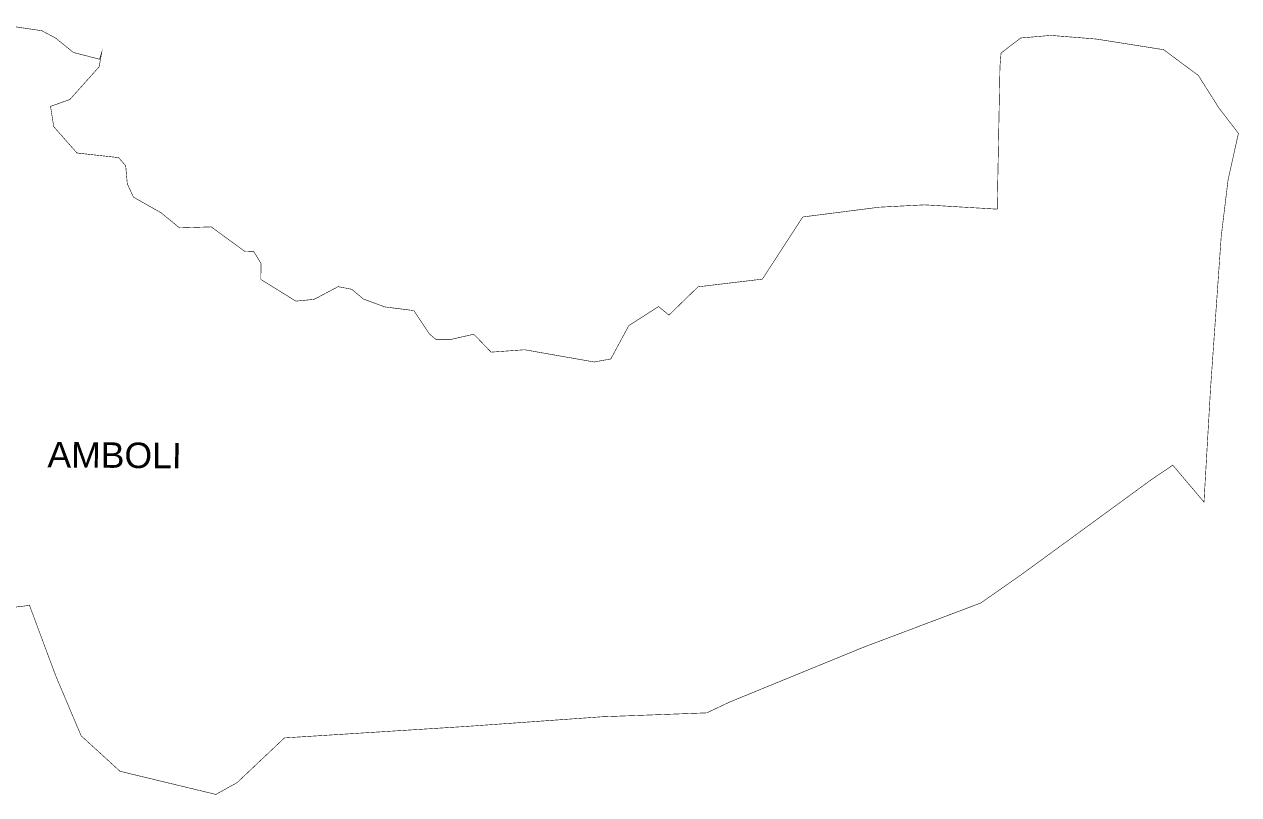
# Model space of a CAD drawing. Header units: feet. Extents: x 283652 to 291971, y 2024140 to 2027204.
# Drawn here: x 287607 to 291971, y 2024374 to 2027141 of the extents above; entities that cross this region are included whole.
import ezdxf

# ---------------------------------------------------------------- set-up
doc = ezdxf.new("R2010")
doc.units = ezdxf.units.FT
doc.header["$MEASUREMENT"] = 0
doc.layers.add('VILLAGE NAME', color=250, linetype='Continuous')

msp = doc.modelspace()

# ---------------------------------------------------------------- linework, layer by layer
at = {"color": 6, "const_width": 2}
msp.add_lwpolyline([(287521.9, 2027140.3), (287670.1, 2027118.2), (287720.4, 2027091.3), (287783.7, 2027040.1), (287877.6, 2027015.8), (287885.5, 2027041.1), (287876.3, 2026988.8), (287771, 2026871.1), (287701.6, 2026846.5), (287713.1, 2026773.7), (287796.4, 2026679.1), (287946.3, 2026662.3), (287971.5, 2026633.6), (287977.4, 2026568), (287999.6, 2026520.3), (288098.8, 2026464.3), (288165.1, 2026410), (288278.7, 2026413.7), (288400, 2026325.3), (288432.1, 2026324.5), (288457.9, 2026282.1), (288457, 2026225), (288583.1, 2026146.9), (288648.7, 2026153.4), (288735, 2026199), (288784.1, 2026189.4), (288825.1, 2026154.8), (288902.2, 2026126.2), (289006.9, 2026113), (289062.6, 2026029.3), (289087, 2026008.6), (289137.6, 2026008.8), (289222.4, 2026028.1), (289284.4, 2025963.7), (289405, 2025972.3), (289655.1, 2025928.3), (289714.7, 2025939.4), (289779.2, 2026059), (289886.1, 2026127.4), (289923.3, 2026096.7), (290027.9, 2026198.3), (290259.1, 2026226), (290404.2, 2026449.2), (290678.6, 2026484.3), (290841.7, 2026492.8), (291102.9, 2026477.3), (291107.5, 2026714.4), (291112.2, 2026959.8), (291112.8, 2026989.8), (291116.7, 2027038.1), (291187.3, 2027092.1), (291295.7, 2027101.4), (291459, 2027088.3), (291700.9, 2027050), (291825.5, 2026957.5), (291899.7, 2026840.3), (291969.5, 2026749.8), (291932.3, 2026582), (291907.7, 2026379.3), (291869.2, 2025830.8), (291845.8, 2025425.3), (291733.7, 2025557.7), (291657.7, 2025506.5), (291395.3, 2025314.8), (291192.3, 2025166.5), (291043.8, 2025062.7), (290618.9, 2024902.4), (290141.7, 2024707), (290059.4, 2024668.1), (289682.4, 2024654), (289198, 2024619.5), (288541.9, 2024578.1), (288372, 2024417.6), (288295.6, 2024375.2), (287951.2, 2024458.3), (287811.5, 2024585.7), (287720.5, 2024800.5), (287626, 2025054.1), (287143.3, 2024995.6)], dxfattribs=at)

# ---------------------------------------------------------------- texts
at = {"layer": 'VILLAGE NAME', "insert": (287690.9, 2025641.4), "char_height": 91.425, "attachment_point": 1, "rotation": 359.5442}
msp.add_mtext_dynamic_manual_height_columns('{\\fArial|b0|i0|c0|p34;AMBOLI}', width=661.323, gutter_width=457.1, heights=[0], dxfattribs=at)

doc.saveas('drawing.dxf')
